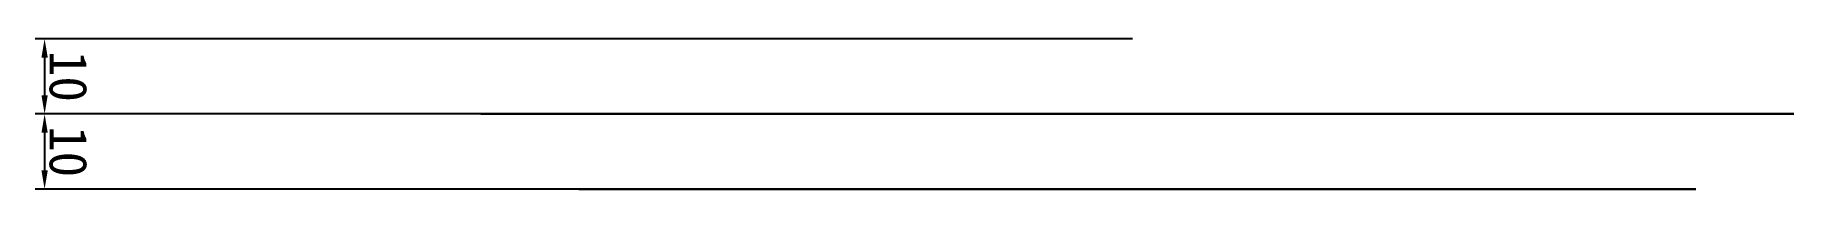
# Model space of a CAD drawing. Header units: millimetres. Extents: x -21 to 212, y -20 to 0.
import ezdxf

# ---------------------------------------------------------------- set-up
doc = ezdxf.new("R2010")
doc.units = ezdxf.units.MM
doc.styles.get("Standard").update_dxf_attribs({"font": '', "height": 5})
doc.styles.get('Standard').set_extended_font_data('SimSun')
doc.dimstyles.new('ISO-25', dxfattribs={"dimtxt": 2.5, "dimasz": 2.5, "dimexe": 1.25, "dimexo": 0.625, "dimtad": 1, "dimtxsty": 'Standard', "dimcen": 2.5, "dimadec": 0, "dimazin": 0, "dimtfac": 1, "dimtmove": 0, "dimatfit": 3, "dimfxl": 1, "dimarcsym": 0})

# ---------------------------------------------------------------- blocks, each defined once
blk = doc.blocks.new('*D9')
at = {"color": 0, "lineweight": -2, "transparency": 16777216}
for p, q in [((123.94, 0), (-21.5, 0)), ((-20.25, -2.5), (-20.25, -7.5)), ((123.94, -10), (-21.5, -10))]:
    blk.add_line(p, q, dxfattribs=at)
at = {"color": 0, "transparency": 16777216}
for points in [[(-19.83, -2.5), (-20.66, -2.5), (-20.25, 0)], [(-19.83, -7.5), (-20.66, -7.5), (-20.25, -10)]]:
    blk.add_solid(points, dxfattribs=at)
at = {"layer": 'Defpoints', "color": 0, "transparency": 16777216}
for p in [(124.56, 0), (-20.25, -10), (124.56, -10)]:
    blk.add_point(p, dxfattribs=at)
at = {"color": 0, "transparency": 16777216, "insert": (-17.12, -5), "char_height": 5, "attachment_point": 5, "rotation": 270}
blk.add_mtext('10', dxfattribs=at)
blk = doc.blocks.new('*D10')
at = {"color": 0, "lineweight": -2, "transparency": 16777216}
for p, q in [((123.94, -10), (-21.5, -10)), ((-20.25, -12.5), (-20.25, -17.5)), ((123.94, -20), (-21.5, -20))]:
    blk.add_line(p, q, dxfattribs=at)
at = {"color": 0, "transparency": 16777216}
for points in [[(-19.83, -12.5), (-20.66, -12.5), (-20.25, -10)], [(-19.83, -17.5), (-20.66, -17.5), (-20.25, -20)]]:
    blk.add_solid(points, dxfattribs=at)
at = {"layer": 'Defpoints', "color": 0, "transparency": 16777216}
for p in [(124.56, -10), (-20.25, -20), (124.56, -20)]:
    blk.add_point(p, dxfattribs=at)
at = {"color": 0, "transparency": 16777216, "insert": (-17.12, -15), "char_height": 5, "attachment_point": 5, "rotation": 270}
blk.add_mtext('10', dxfattribs=at)

msp = doc.modelspace()

# ---------------------------------------------------------------- linework, layer by layer
at = {"extrusion": (0, -1, 0)}
for centre, radius in [((124.561, 90.052, 10), 87), ((124.561, 177.052, 10), 9), ((124.561, 90.052, 20), 54)]:
    msp.add_circle(centre, radius, dxfattribs=at)
at = {"extrusion": (1.33227e-15, -1, 3.44505e-16)}
msp.add_circle((124.561, 90.052, 20), 74, dxfattribs=at)

# ---------------------------------------------------------------- dimensions: what is measured, and where the dimension line sits
dim = msp.add_linear_dim(base=(-20.247, -10, 90.052), p1=(124.561, 0, 90.052), p2=(124.561, -10, 90.052), angle=270, dimstyle='ISO-25')
dim.commit()
dim.dimension.update_dxf_attribs({"geometry": '*D9', "text_midpoint": (-17.122, -5, 90.052)})
dim = msp.add_linear_dim(base=(-20.247, -20, 90.052), p1=(124.561, -10, 90.052), p2=(124.561, -20, 90.052), angle=270, dimstyle='ISO-25', override={"dimtmove": 1})
dim.commit()
dim.dimension.update_dxf_attribs({"geometry": '*D10', "text_midpoint": (-17.122, -15, 90.052)})

doc.saveas('drawing.dxf')
